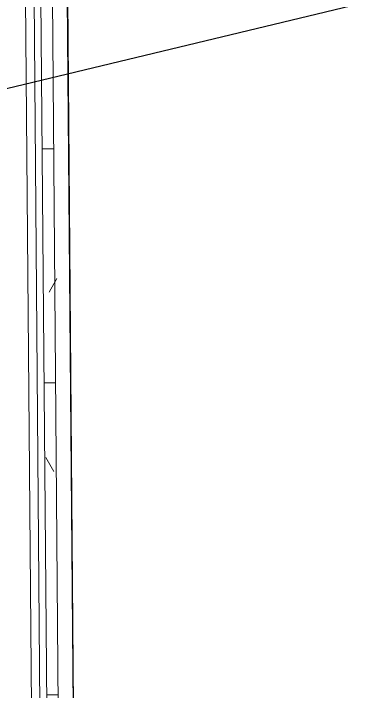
# Model space of a CAD drawing. Header units: millimetres. Extents: x -32 to 417638015, y -35 to 175284279.
# Drawn here: x 416319530 to 416319982, y 175270354 to 175271237 of the extents above; entities that cross this region are included whole.
import ezdxf

# ---------------------------------------------------------------- set-up
doc = ezdxf.new("R2010")
doc.units = ezdxf.units.MM
doc.layers.add('PDF __ЭМ_Надписи', color=7, linetype='Continuous')
for name, color, linetype, lineweight in [('Стены внутренние', 7, 'Continuous', 18), ('Стены несущие', 7, 'Continuous', 30), ('Стены отделка', 7, 'Continuous', 30), ('Стены штриховка', 7, 'Continuous', 9), ('ШТРИХОВКА', 252, 'Continuous', 15)]:
    doc.layers.add(name, color=color, linetype=linetype, lineweight=lineweight)

# ---------------------------------------------------------------- blocks, each defined once
blk = doc.blocks.new('1 этаж')
at = {"layer": 'Стены внутренние', "lineweight": 9}
h = blk.add_hatch(dxfattribs=at)
h.set_pattern_fill('FP_12', color=8, style=0, pattern_type=2)
h.set_pattern_definition([(0, (557.2005734382547, 188.9018102923583), (406.4, 101.6), [33.528, -271.272, 33.528, -271.272, -1625.6]), (0, (557.2005734382547, 188.9018102923583), (406.4, 101.6), [-609.6, 33.528, -576.072, 33.528, -271.272, -711.2]), (0, (557.2005734382547, 188.9018102923583), (406.4, 101.6), [-1524, 33.528, -169.672, 33.528, -474.472]), (120, (709.6005734382488, 239.7018102923575), (-291.1881810244989, 301.1527240979959), [33.52799999999996, -271.2719999999997, 33.52799999999996, -271.2719999999997, -1625.599999999999]), (120, (709.6005734382488, 239.7018102923575), (-291.1881810244989, 301.1527240979959), [-609.5999999999995, 33.52799999999996, -576.0719999999994, 33.52799999999996, -271.2719999999997, -711.1999999999995]), (120, (709.6005734382488, 239.7018102923575), (-291.1881810244989, 301.1527240979959), [-1523.999999999999, 33.52799999999996, -169.6719999999999, 33.52799999999996, -474.4719999999997]), (240, (760.4005734382372, 442.9018102923583), (-115.2118189755009, -402.7527240979958), [33.528, -271.272, 33.528, -271.272, -1625.6]), (240, (760.4005734382372, 442.9018102923583), (-115.2118189755009, -402.7527240979958), [-609.6, 33.528, -576.072, 33.528, -271.272, -711.2]), (240, (760.4005734382372, 442.9018102923583), (-115.2118189755009, -402.7527240979958), [-1524, 33.528, -169.672, 33.528, -474.472])])
h.paths.add_polyline_path([(55386.25354158873, 37456.26409869164), (55401.25305102917, 37456.38541045389), (55371.30008956292, 41159.89856008954), (55356.30058012242, 41159.77724832145), (55385.06650775892, 37603.0340734299)])
at = {"layer": 'Стены несущие', "color": 8}
blk.add_line((55374.26185702725, 43177.70702969343), (55420.68203107975, 37438.11679900944), dxfattribs=at)
at = {"layer": 'Стены отделка', "color": 8, "lineweight": 9}
for p, q in [((55421.28543837101, 37452.46177586314), (55375.22226277483, 43147.91117996942)), ((55371.39869119471, 41147.7070296934), (55401.28609245035, 37452.30002683903)), ((55336.52614119812, 41131.80702969342), (55366.10908215895, 37474.04480886631))]:
    blk.add_line(p, q, dxfattribs=at)
at = {"layer": 'Стены штриховка', "color": 8}
for p, q in [((55356.39820061912, 41147.7070296934), (55386.25354158867, 37456.26409869161)), ((55347.47069571516, 41138.7070296934), (55377.25383592435, 37456.19131163073))]:
    blk.add_line(p, q, dxfattribs=at)

msp = doc.modelspace()

# ---------------------------------------------------------------- linework, layer by layer
at = {"layer": 'PDF __ЭМ_Надписи', "lineweight": 25}
msp.add_lwpolyline([(416319498.977879, 175271133.7114049), (416322145.2342747, 175271770.5198527), (416325404.8812339, 175271770.5198527)], dxfattribs=at)

# ---------------------------------------------------------------- block references
at = {"layer": 'ШТРИХОВКА'}
msp.add_blockref('1 этаж', (416264198.1010904, 175231510.6631508), dxfattribs=at)

doc.saveas('drawing.dxf')
